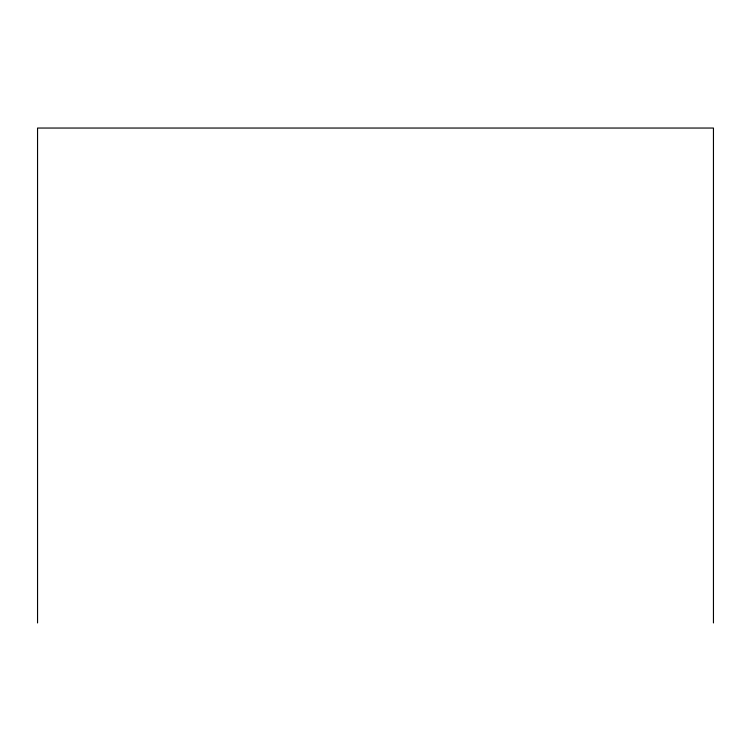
<?xml version="1.0" encoding="UTF-8"?>
<svg xmlns="http://www.w3.org/2000/svg" width="751" height="751" viewBox="0 0 751 751"><rect width="100%" height="100%" fill="white"/><g stroke="black" fill="none" stroke-linecap="round" stroke-linejoin="round"><path stroke-width="1.13" d="M713.45 622.955L713.45 128.046L37.55 128.046L37.55 622.955"/></g></svg>
